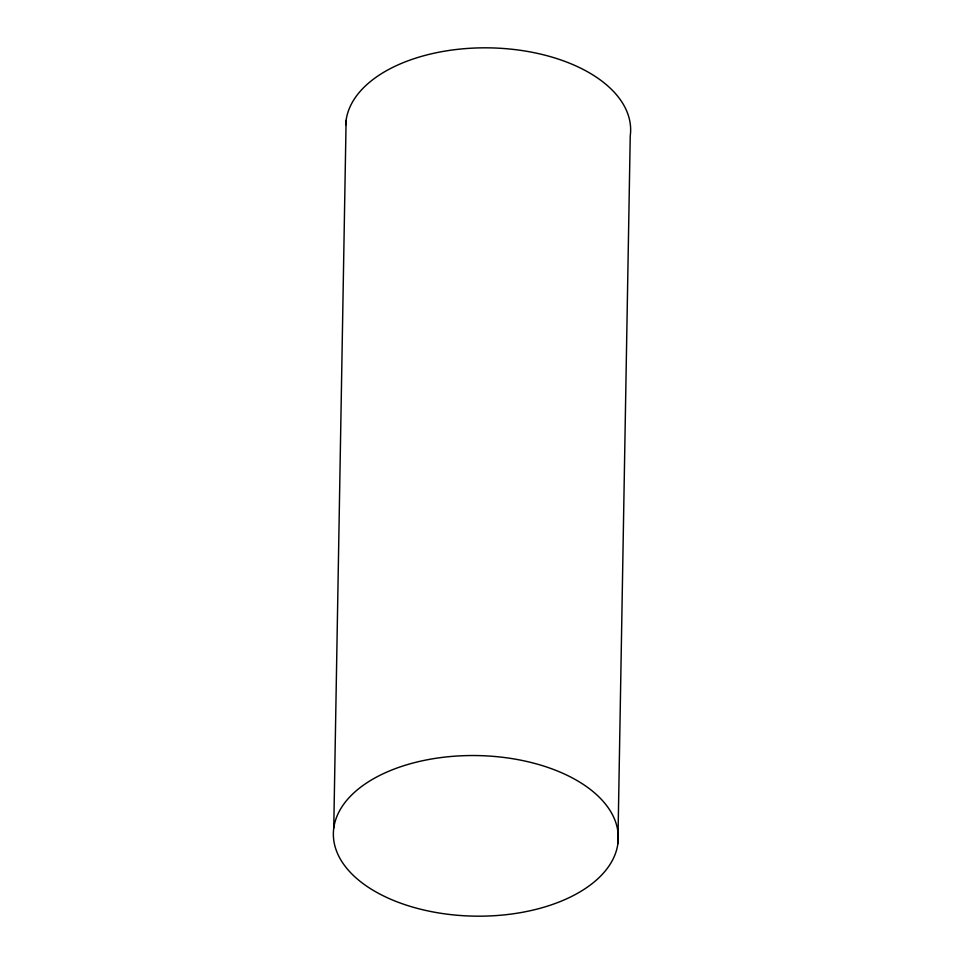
<?xml version="1.0" encoding="UTF-8"?>
<svg xmlns="http://www.w3.org/2000/svg" width="964" height="964" viewBox="0 0 964 964"><rect width="100%" height="100%" fill="white"/><g stroke="black" fill="none" stroke-linecap="round" stroke-linejoin="round"><path stroke-width="1.45" d="M333.761 828.052L346.112 120.343M617.888 843.657A142.491 80.301 1 0 0 414.183 762.717A142.491 80.301 1 0 0 395.397 901.183A142.491 80.301 1 0 0 617.888 843.657L630.239 135.948A142.491 80.301 1 0 0 495.05 48.019A142.491 80.301 1 0 0 345.727 124.814"/></g></svg>
